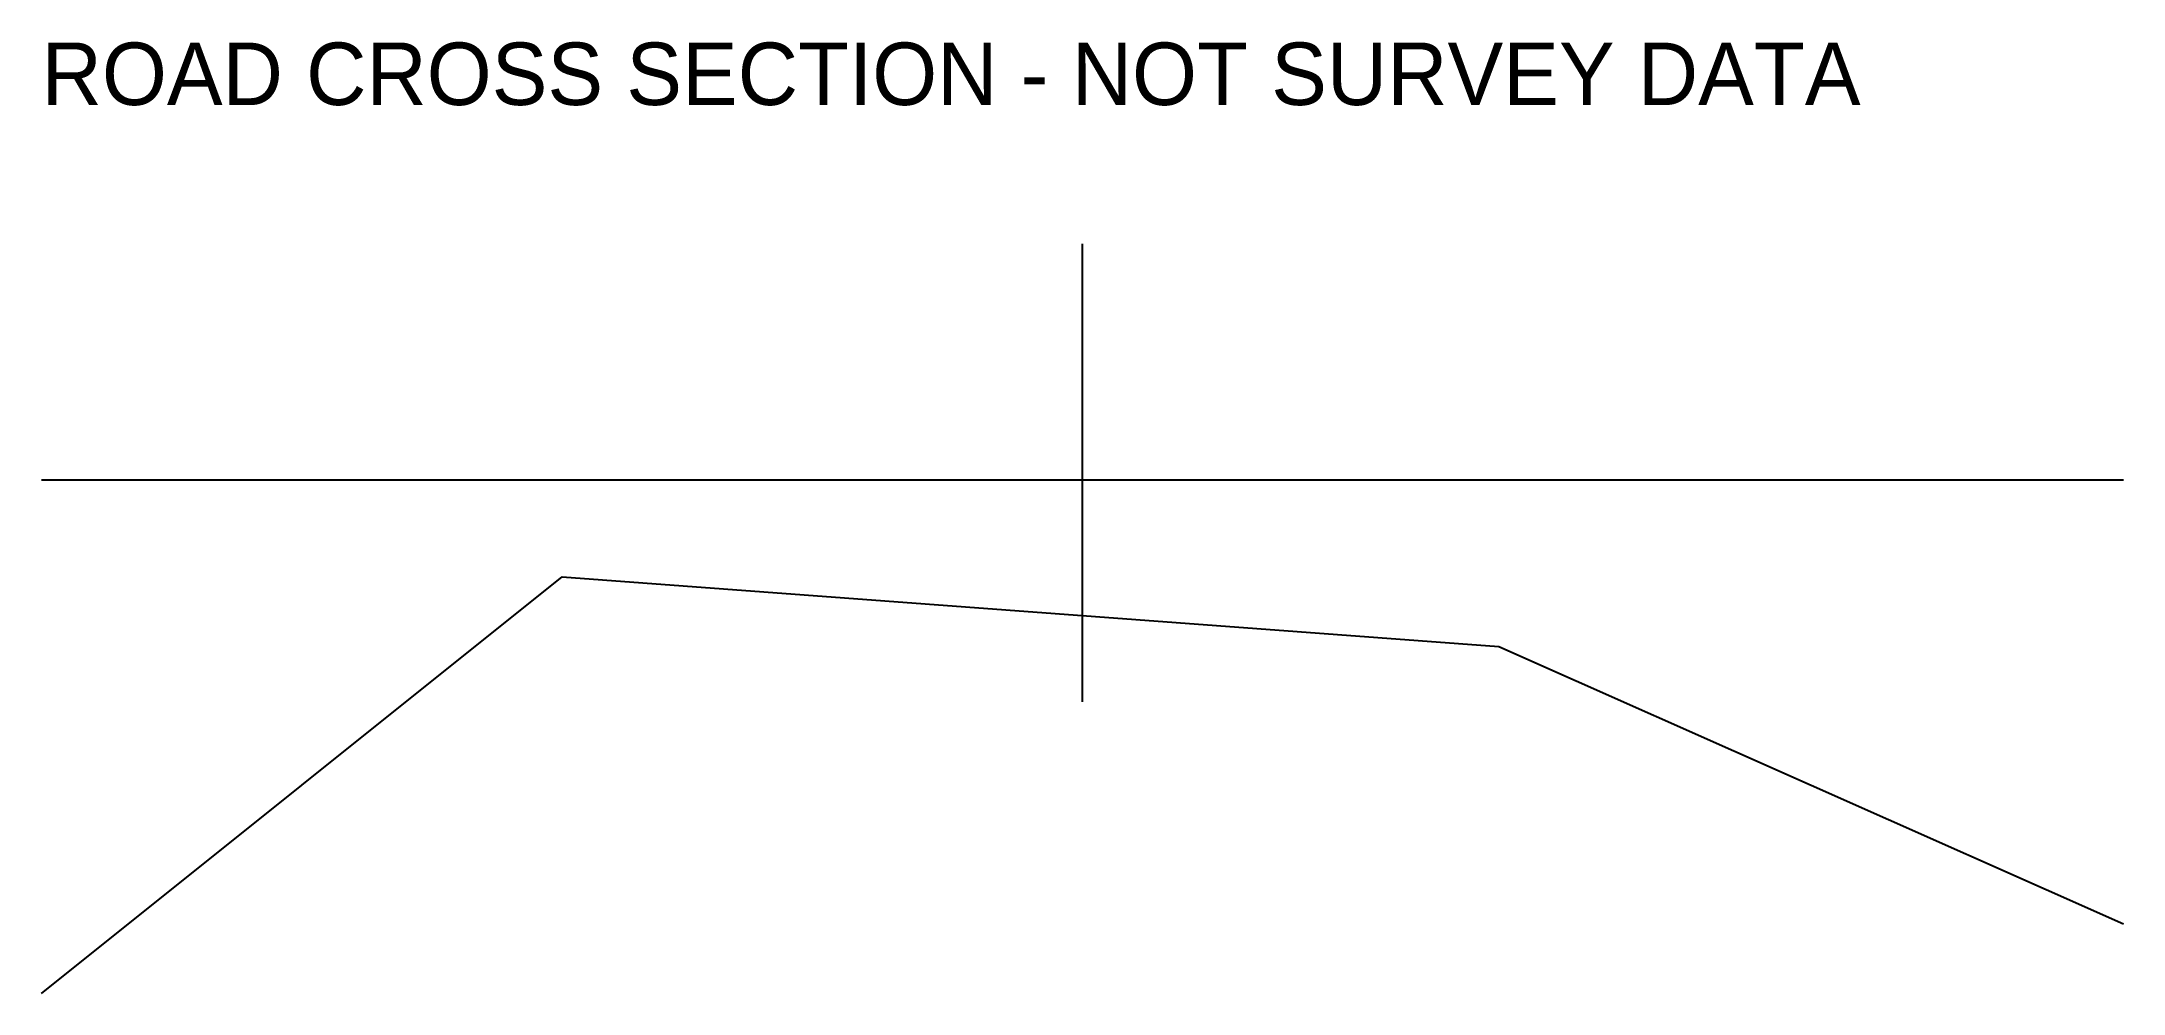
# Model space of a CAD drawing. Header units: millimetres. Extents: x 0 to 120, y 14 to 69.
import ezdxf

# ---------------------------------------------------------------- set-up
doc = ezdxf.new("R2010")
doc.units = ezdxf.units.MM
for name, color, linetype in [('C-CENTER', 7, 'Continuous'), ('C-ROAD', 7, 'Continuous'), ('C-TERRAIN', 7, 'Continuous'), ('C-TEXT', 7, 'Continuous')]:
    doc.layers.add(name, color=color, linetype=linetype)

msp = doc.modelspace()

# ---------------------------------------------------------------- linework, layer by layer
at = {"layer": 'C-CENTER'}
msp.add_line((60, 31.2), (60, 57.6), dxfattribs=at)
at = {"layer": 'C-ROAD'}
for p, q in [((0, 44), (60, 44)), ((60, 44), (120, 44))]:
    msp.add_line(p, q, dxfattribs=at)
at = {"layer": 'C-TERRAIN'}
for p, q in [((0, 14.4), (30, 38.4)), ((30, 38.4), (84, 34.4)), ((84, 34.4), (120, 18.4))]:
    msp.add_line(p, q, dxfattribs=at)

# ---------------------------------------------------------------- texts
at = {"layer": 'C-TEXT'}
msp.add_text('ROAD CROSS SECTION - NOT SURVEY DATA', height=3.6, dxfattribs=at).set_placement((0, 65.6))

doc.saveas('drawing.dxf')
